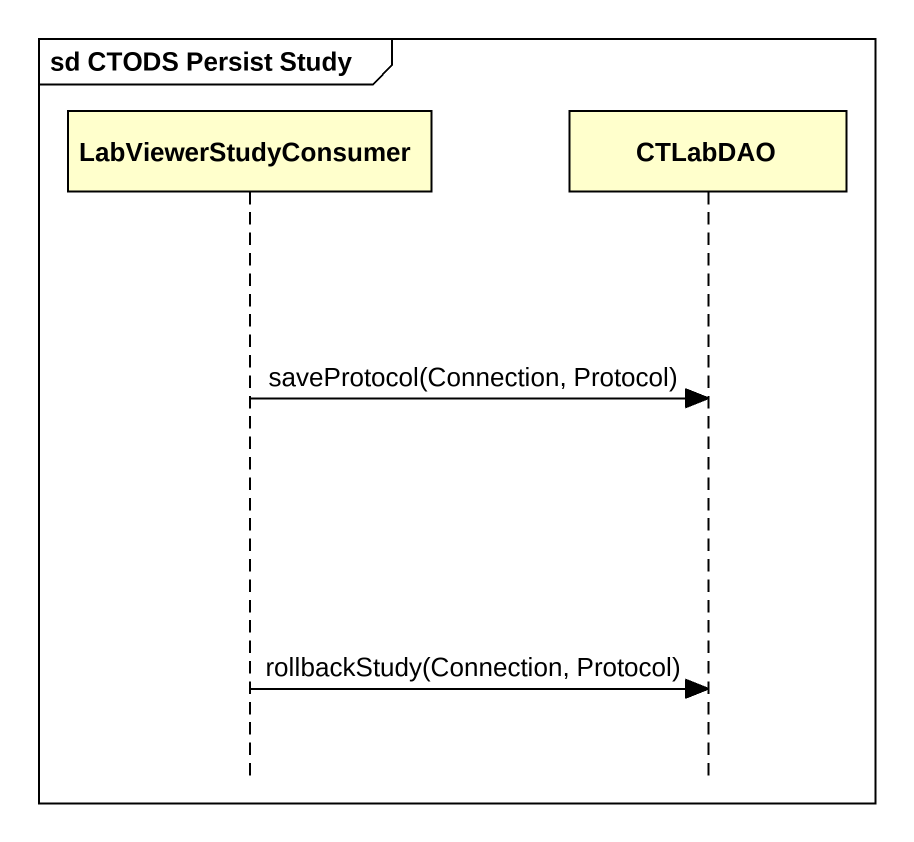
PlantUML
@startuml
mainframe sd CTODS Persist Study
hide footbox
participant LabViewerStudyConsumer
participant CTLabDAO

LabViewerStudyConsumer -> CTLabDAO : saveProtocol(Connection, Protocol)
LabViewerStudyConsumer -> CTLabDAO : rollbackStudy(Connection, Protocol)
@enduml
